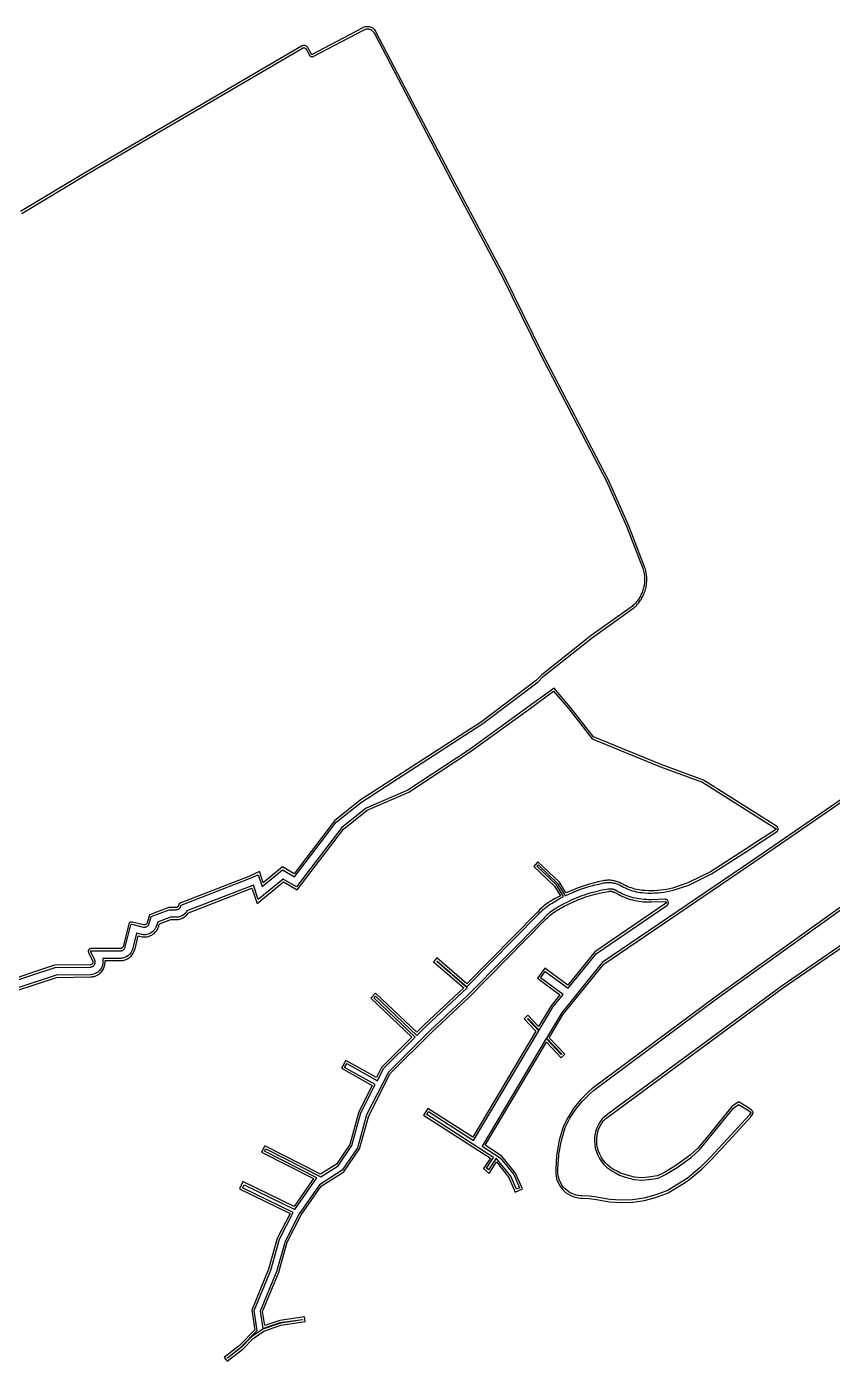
# Model space of a CAD drawing. Header units: millimetres. Extents: x 676447 to 689606, y 7455628 to 7463967.
# Drawn here: x 682814.5 to 683100.3, y 7463493.7 to 7463967.3 of the extents above; entities that cross this region are included whole.
import ezdxf

# ---------------------------------------------------------------- set-up
doc = ezdxf.new("R2010")
doc.units = ezdxf.units.MM
doc.header["$LTSCALE"] = 0.1
doc.header["$MEASUREMENT"] = 0
doc.layers.add('MUB_MEIOFIO', color=7, linetype='Continuous')
doc.layers.add('MUB_QUADRAS', color=7, linetype='Continuous')

msp = doc.modelspace()

# ---------------------------------------------------------------- linework, layer by layer
at = {"layer": 'MUB_MEIOFIO', "color": 244, "linetype": 'Continuous'}
for points in [[(682806.34, 7463627.4), (682824.57, 7463633.42), (682837.08, 7463633.56), (682837.26, 7463633.58), (682837.4, 7463633.61), (682837.4, 7463633.61), (682837.57, 7463633.64), (682837.78, 7463633.73), (682837.95, 7463633.82), (682838.11, 7463633.92), (682838.23, 7463634.03), (682838.37, 7463634.15), (682838.49, 7463634.32), (682838.61, 7463634.5), (682838.68, 7463634.66), (682838.74, 7463634.79), (682838.8, 7463635.02), (682838.82, 7463635.23), (682838.82, 7463635.37), (682838.82, 7463635.56), (682838.78, 7463635.77), (682838.73, 7463635.94), (682838.68, 7463636.06), (682838.66, 7463636.12), (682837.2, 7463639.05), (682837.19, 7463639.08), (682837.18, 7463639.11), (682837.17, 7463639.14), (682837.17, 7463639.17), (682837.17, 7463639.19), (682837.17, 7463639.22), (682837.17, 7463639.23), (682837.18, 7463639.24), (682837.21, 7463639.3), (682837.23, 7463639.31), (682837.27, 7463639.34), (682837.3, 7463639.36), (682837.33, 7463639.37), (682837.36, 7463639.37), (682837.36, 7463639.37), (682847.78, 7463639.37), (682847.93, 7463639.38), (682848.11, 7463639.4), (682848.31, 7463639.46), (682848.46, 7463639.52), (682848.63, 7463639.6), (682848.82, 7463639.72), (682848.94, 7463639.83), (682849.08, 7463639.95), (682849.2, 7463640.12), (682849.29, 7463640.25), (682849.38, 7463640.42), (682849.47, 7463640.64), (682849.49, 7463640.75), (682851.52, 7463648.59), (682851.54, 7463648.65), (682851.54, 7463648.67), (682851.55, 7463648.68), (682851.61, 7463648.73), (682851.61, 7463648.73), (682851.65, 7463648.75), (682851.68, 7463648.76), (682851.69, 7463648.76), (682851.72, 7463648.76), (682851.77, 7463648.76), (682851.8, 7463648.75), (682855.88, 7463647.8), (682856.03, 7463647.77), (682856.21, 7463647.75), (682856.44, 7463647.75), (682856.62, 7463647.79), (682856.79, 7463647.82), (682856.96, 7463647.89), (682856.96, 7463647.89), (682857.16, 7463647.97), (682857.3, 7463648.08), (682857.46, 7463648.18), (682857.6, 7463648.34), (682857.69, 7463648.45), (682857.8, 7463648.59), (682857.9, 7463648.78), (682857.99, 7463648.99), (682858.01, 7463649.08), (682858.7, 7463651.48), (682865.07, 7463653.94), (682867.52, 7463653.94), (682867.66, 7463653.95), (682867.66, 7463653.95), (682867.83, 7463653.97), (682868.06, 7463654.03), (682868.19, 7463654.09), (682868.38, 7463654.17), (682868.55, 7463654.29), (682868.68, 7463654.4), (682868.8, 7463654.52), (682868.95, 7463654.69), (682869.04, 7463654.85), (682869.11, 7463654.99), (682869.23, 7463655.28), (682869.23, 7463655.33), (682869.31, 7463655.58), (682893.6, 7463664.98), (682896.64, 7463666.36), (682898.03, 7463662.17), (682905.32, 7463668.13), (682909.59, 7463665.57), (682924.34, 7463684.96), (682933.29, 7463692.11), (682976.35, 7463719.96), (682995.98, 7463734.84), (682997.77, 7463736.72), (683015.3, 7463750.58), (683029.91, 7463761.04), (683030.28, 7463761.37), (683030.61, 7463761.69), (683030.92, 7463762.02), (683031.23, 7463762.36), (683031.52, 7463762.71), (683031.81, 7463763.07), (683032.08, 7463763.44), (683032.33, 7463763.82), (683032.58, 7463764.2), (683032.81, 7463764.6), (683033.03, 7463765), (683033.23, 7463765.41), (683033.42, 7463765.83), (683033.59, 7463766.25), (683033.75, 7463766.68), (683033.9, 7463767.11), (683034.03, 7463767.55), (683034.14, 7463767.99), (683034.24, 7463768.44), (683034.33, 7463768.89), (683034.39, 7463769.34), (683034.45, 7463769.8), (683034.49, 7463770.25), (683034.51, 7463770.71), (683034.51, 7463771.17), (683034.5, 7463771.63), (683034.48, 7463772.08), (683034.44, 7463772.54), (683034.38, 7463772.99), (683034.31, 7463773.44), (683034.22, 7463773.89), (683034.12, 7463774.34), (683034, 7463774.78), (683033.87, 7463775.22), (683033.72, 7463775.65), (683028.04, 7463790.35), (683020.89, 7463806.4), (682997.36, 7463851.57), (682984, 7463878.73), (682967.04, 7463910.87), (682938.44, 7463965.53), (682938.4, 7463965.59), (682938.21, 7463965.87), (682937.98, 7463966.16), (682937.7, 7463966.42), (682937.42, 7463966.64), (682937.1, 7463966.85), (682936.76, 7463967.01), (682936.42, 7463967.14), (682936.07, 7463967.22), (682935.7, 7463967.29), (682935.32, 7463967.3), (682934.94, 7463967.28), (682934.58, 7463967.21), (682934.22, 7463967.11), (682933.87, 7463966.97), (682933.59, 7463966.82), (682915.84, 7463957.48), (682915.82, 7463957.47), (682915.77, 7463957.46), (682915.75, 7463957.45), (682915.73, 7463957.45), (682915.7, 7463957.45), (682915.67, 7463957.46), (682915.66, 7463957.46), (682915.65, 7463957.47), (682915.62, 7463957.48), (682915.6, 7463957.5), (682915.58, 7463957.51), (682915.55, 7463957.55), (682915.52, 7463957.6), (682914.41, 7463959.67), (682914.36, 7463959.76), (682914.27, 7463959.88), (682914.17, 7463960.04), (682913.98, 7463960.2), (682913.86, 7463960.29), (682913.73, 7463960.38), (682913.56, 7463960.47), (682913.35, 7463960.56), (682913.18, 7463960.59), (682913.18, 7463960.59), (682913, 7463960.63), (682912.81, 7463960.63), (682912.63, 7463960.63), (682912.43, 7463960.59), (682912.23, 7463960.54), (682912.1, 7463960.48), (682911.96, 7463960.42), (682835.34, 7463915.58), (682812.33, 7463901.72)], [(683111.42, 7463698.52), (683072.06, 7463671.45), (683018.71, 7463635.18), (683004.2, 7463617.28), (682998.91, 7463608.4), (683004.32, 7463602.68), (683004.15, 7463602.52), (682998.78, 7463608.19), (682976.08, 7463570.08), (682982.54, 7463565.92), (682987.3, 7463560.02), (682989.37, 7463555.26), (682988.26, 7463554.78), (682986.25, 7463559.38), (682981.11, 7463565.77), (682978.39, 7463561.57), (682977.64, 7463562.22), (682980.12, 7463566.04), (682956.42, 7463581.29), (682957.07, 7463582.31), (682973.01, 7463572.06), (682996.18, 7463610.94), (682992.15, 7463615.18), (682992.32, 7463615.35), (682996.3, 7463611.15), (683001.2, 7463619.37), (683004.85, 7463623.88), (682996.83, 7463629.77), (682998.5, 7463632.05), (683006.64, 7463626.08), (683016.65, 7463638.43), (683041.66, 7463655.43), (683041.69, 7463655.45), (683041.72, 7463655.48), (683041.75, 7463655.5), (683041.78, 7463655.53), (683041.81, 7463655.56), (683041.84, 7463655.59), (683041.87, 7463655.62), (683041.9, 7463655.65), (683041.93, 7463655.68), (683041.95, 7463655.72), (683041.97, 7463655.75), (683042, 7463655.79), (683042.02, 7463655.82), (683042.04, 7463655.86), (683042.06, 7463655.9), (683042.08, 7463655.93), (683042.09, 7463655.97), (683042.11, 7463656.01), (683042.12, 7463656.05), (683042.13, 7463656.09), (683042.14, 7463656.13), (683042.15, 7463656.17), (683042.16, 7463656.21), (683042.17, 7463656.25), (683042.17, 7463656.3), (683042.18, 7463656.34), (683042.18, 7463656.38), (683042.18, 7463656.42), (683042.18, 7463656.46), (683042.18, 7463656.5), (683042.17, 7463656.54), (683042.17, 7463656.59), (683042.16, 7463656.63), (683042.15, 7463656.67), (683042.14, 7463656.71), (683042.13, 7463656.75), (683042.12, 7463656.79), (683042.11, 7463656.83), (683042.09, 7463656.87), (683042.08, 7463656.91), (683042.06, 7463656.94), (683042.04, 7463656.98), (683042.02, 7463657.02), (683042, 7463657.05), (683041.98, 7463657.09), (683041.95, 7463657.12), (683041.93, 7463657.16), (683041.9, 7463657.19), (683041.87, 7463657.22), (683041.85, 7463657.25), (683041.82, 7463657.28), (683041.79, 7463657.31), (683041.75, 7463657.34), (683041.72, 7463657.36), (683041.69, 7463657.39), (683041.66, 7463657.41), (683041.62, 7463657.44), (683041.58, 7463657.46), (683041.55, 7463657.48), (683041.51, 7463657.5), (683041.47, 7463657.51), (683041.44, 7463657.53), (683041.4, 7463657.55), (683041.36, 7463657.56), (683041.32, 7463657.57), (683041.28, 7463657.58), (683041.24, 7463657.59), (683041.2, 7463657.6), (683041.15, 7463657.61), (683041.11, 7463657.61), (683041.07, 7463657.62), (683041.03, 7463657.62), (683040.99, 7463657.62), (683040.95, 7463657.62), (683036.1, 7463657.49), (683035.21, 7463657.49), (683034.32, 7463657.52), (683033.43, 7463657.58), (683032.55, 7463657.67), (683031.83, 7463657.76), (683031.11, 7463657.88), (683030.39, 7463658.02), (683029.68, 7463658.19), (683028.97, 7463658.38), (683028.28, 7463658.59), (683027.59, 7463658.83), (683026.9, 7463659.09), (683026.23, 7463659.37), (683025.57, 7463659.67), (683024.91, 7463659.99), (683024.27, 7463660.34), (683023.63, 7463660.71), (683023.63, 7463660.71), (683023.52, 7463660.78), (683023.4, 7463660.84), (683023.27, 7463660.9), (683023.15, 7463660.96), (683023.02, 7463661.01), (683022.89, 7463661.06), (683022.76, 7463661.1), (683022.62, 7463661.14), (683022.49, 7463661.18), (683022.35, 7463661.21), (683022.22, 7463661.23), (683022.08, 7463661.25), (683021.94, 7463661.27), (683021.8, 7463661.28), (683021.67, 7463661.28), (683021.53, 7463661.28), (683021.39, 7463661.28), (683021.25, 7463661.27), (683021.11, 7463661.26), (683020.97, 7463661.24), (683019.29, 7463660.96), (683017.62, 7463660.62), (683015.96, 7463660.22), (683014.31, 7463659.77), (683012.68, 7463659.26), (683011.07, 7463658.7), (683009.48, 7463658.08), (683007.91, 7463657.4), (683006.37, 7463656.67), (683004.85, 7463655.89), (683003.36, 7463655.06), (683001.9, 7463654.18), (683001.33, 7463653.81), (683000.78, 7463653.42), (683000.24, 7463653.02), (682999.72, 7463652.59), (682999.21, 7463652.15), (682998.72, 7463651.68), (682998.25, 7463651.21), (682997.81, 7463650.73), (682970.89, 7463623.45), (682957.6, 7463610.99), (682942.85, 7463596.25), (682935.13, 7463581.09), (682931.86, 7463569.4), (682926.5, 7463561.5), (682918.37, 7463556.36), (682911.23, 7463546.05), (682906.17, 7463536.21), (682903.26, 7463525.91), (682903.26, 7463525.74), (682897.38, 7463511.41), (682898.32, 7463505.27), (682904.49, 7463507.39), (682912.39, 7463508.57), (682912.42, 7463508.43), (682904.52, 7463507.25), (682898.27, 7463505.1), (682894.31, 7463502.38), (682890.64, 7463498.63), (682885.82, 7463494.8), (682885.74, 7463494.91), (682890.55, 7463498.74), (682896.26, 7463504.59), (682895.18, 7463511.67), (682901.08, 7463526.06), (682904.17, 7463537), (682909.05, 7463546.49), (682891.09, 7463555.28), (682891.62, 7463556.36), (682909.65, 7463547.54), (682917.47, 7463558.81), (682898.94, 7463568.25), (682899.38, 7463569.11), (682918.84, 7463559.19), (682924.98, 7463563.07), (682929.89, 7463570.31), (682933.12, 7463581.87), (682938.2, 7463591.85), (682927.28, 7463597.97), (682928.05, 7463599.34), (682938.92, 7463593.25), (682941.1, 7463597.53), (682952.32, 7463608.74), (682937.72, 7463622.62), (682938.29, 7463623.21), (682952.9, 7463609.32), (682956.12, 7463612.53), (682970.75, 7463626.26), (682960.02, 7463635.57), (682960.14, 7463635.7), (682970.67, 7463626.57), (682996.09, 7463652.33), (682996.61, 7463652.89), (682997.14, 7463653.41), (682997.68, 7463653.92), (682998.25, 7463654.41), (682998.82, 7463654.88), (682999.42, 7463655.33), (683000.03, 7463655.76), (683000.65, 7463656.16), (683002.21, 7463657.09), (683003.81, 7463657.98), (683004.96, 7463658.57), (683002.43, 7463662.77), (682995.51, 7463669.36), (682995.94, 7463669.81), (683002.91, 7463663.16), (683005.52, 7463658.84), (683007.08, 7463659.58), (683008.76, 7463660.3), (683010.46, 7463660.97), (683012.18, 7463661.58), (683013.92, 7463662.13), (683015.67, 7463662.62), (683017.44, 7463663.06), (683019.22, 7463663.44), (683019.55, 7463663.49), (683019.88, 7463663.53), (683020.22, 7463663.56), (683020.56, 7463663.58), (683020.9, 7463663.59), (683021.24, 7463663.58), (683021.58, 7463663.57), (683021.91, 7463663.54), (683022.25, 7463663.5), (683022.59, 7463663.45), (683022.92, 7463663.38), (683023.25, 7463663.31), (683023.58, 7463663.22), (683023.9, 7463663.12), (683024.22, 7463663.01), (683024.49, 7463662.91), (683025.02, 7463662.59), (683025.62, 7463662.26), (683026.23, 7463661.94), (683026.86, 7463661.65), (683027.49, 7463661.37), (683028.13, 7463661.12), (683028.78, 7463660.89), (683029.44, 7463660.69), (683030.11, 7463660.5), (683030.78, 7463660.34), (683031.45, 7463660.2), (683032.13, 7463660.09), (683032.82, 7463659.99), (683033.94, 7463659.91), (683035.05, 7463659.86), (683036.16, 7463659.85), (683037.26, 7463659.88), (683038.37, 7463659.95), (683039.47, 7463660.05), (683040.57, 7463660.19), (683041.67, 7463660.37), (683042.76, 7463660.59), (683043.86, 7463660.85), (683049.39, 7463662.69), (683057.45, 7463666.69), (683069.88, 7463674.62), (683075.09, 7463678.02), (683080.56, 7463681.59), (683080.59, 7463681.61), (683080.62, 7463681.64), (683080.66, 7463681.66), (683080.69, 7463681.69), (683080.72, 7463681.72), (683080.75, 7463681.75), (683080.78, 7463681.78), (683080.81, 7463681.81), (683080.83, 7463681.84), (683080.86, 7463681.87), (683080.88, 7463681.9), (683080.91, 7463681.94), (683080.93, 7463681.97), (683080.95, 7463682.01), (683080.97, 7463682.05), (683080.99, 7463682.08), (683081, 7463682.12), (683081.02, 7463682.16), (683081.03, 7463682.2), (683081.05, 7463682.24), (683081.06, 7463682.28), (683081.07, 7463682.32), (683081.08, 7463682.36), (683081.08, 7463682.4), (683081.09, 7463682.44), (683081.1, 7463682.48), (683081.1, 7463682.52), (683081.1, 7463682.56), (683081.1, 7463682.6), (683081.1, 7463682.65), (683081.1, 7463682.69), (683081.09, 7463682.73), (683081.09, 7463682.77), (683081.08, 7463682.81), (683081.07, 7463682.85), (683081.06, 7463682.89), (683081.05, 7463682.93), (683081.04, 7463682.97), (683081.03, 7463683.01), (683081.01, 7463683.05), (683081, 7463683.09), (683080.98, 7463683.12), (683080.96, 7463683.16), (683080.94, 7463683.2), (683080.92, 7463683.23), (683080.89, 7463683.27), (683080.87, 7463683.3), (683080.85, 7463683.33), (683080.82, 7463683.37), (683080.79, 7463683.4), (683080.76, 7463683.43), (683080.74, 7463683.46), (683080.7, 7463683.48), (683080.67, 7463683.51), (683080.64, 7463683.54), (683080.61, 7463683.56), (683080.57, 7463683.59), (683080.55, 7463683.61), (683054.59, 7463699.96), (683039.64, 7463705.42), (683015.66, 7463715.24), (683007.46, 7463725.7), (683001.6, 7463732.54), (682992.33, 7463725.77), (682971.52, 7463710.72), (682949.73, 7463696.31), (682934.91, 7463689.97), (682926.29, 7463683.09), (682910.24, 7463662), (682905.51, 7463664.83), (682896.62, 7463657.56), (682894.93, 7463662.62), (682871.37, 7463653.51), (682871.18, 7463653.17), (682870.78, 7463652.71), (682870.47, 7463652.4), (682870.18, 7463652.17), (682869.7, 7463651.81), (682869.22, 7463651.62), (682868.94, 7463651.49), (682868.28, 7463651.31), (682867.88, 7463651.27), (682867.88, 7463651.27), (682867.6, 7463651.25), (682865.54, 7463651.25), (682860.94, 7463649.47), (682860.66, 7463648.5), (682860.61, 7463648.28), (682860.37, 7463647.67), (682860.09, 7463647.16), (682859.8, 7463646.78), (682859.64, 7463646.6), (682859.26, 7463646.16), (682858.85, 7463645.89), (682858.48, 7463645.61), (682857.94, 7463645.39), (682857.94, 7463645.39), (682857.53, 7463645.23), (682857.11, 7463645.15), (682856.66, 7463645.06), (682856.02, 7463645.06), (682855.57, 7463645.1), (682855.24, 7463645.17), (682853.53, 7463645.57), (682852.16, 7463640.26), (682852.11, 7463639.97), (682851.85, 7463639.3), (682851.62, 7463638.89), (682851.42, 7463638.6), (682851.08, 7463638.14), (682850.71, 7463637.82), (682850.46, 7463637.6), (682849.92, 7463637.24), (682849.49, 7463637.05), (682849.18, 7463636.92), (682848.59, 7463636.75), (682848.14, 7463636.7), (682847.85, 7463636.68), (682841.55, 7463636.68), (682841.55, 7463635.46), (682841.55, 7463635.18), (682841.49, 7463634.6), (682841.31, 7463633.94), (682841.19, 7463633.66), (682841.03, 7463633.28), (682840.71, 7463632.8), (682840.36, 7463632.34), (682840, 7463632.02), (682840, 7463632.02), (682839.75, 7463631.8), (682839.34, 7463631.53), (682838.93, 7463631.3), (682838.31, 7463631.05), (682837.89, 7463630.97), (682837.89, 7463630.96), (682837.62, 7463630.91), (682837.19, 7463630.87), (682824.98, 7463630.73), (682809.63, 7463625.66)], [(683163.09, 7463682.41), (683082.51, 7463626.96), (683020.35, 7463581.12), (683020.3, 7463581.08), (683019.49, 7463580.43), (683018.73, 7463579.69), (683018.06, 7463578.86), (683017.47, 7463577.98), (683016.98, 7463577.03), (683016.53, 7463575.8), (683016.2, 7463574.52), (683016.01, 7463573.22), (683015.96, 7463571.91), (683016.04, 7463570.6), (683016.25, 7463569.3), (683016.61, 7463568.04), (683017.09, 7463566.82), (683017.7, 7463565.65), (683018.42, 7463564.56), (683019.26, 7463563.55), (683020.2, 7463562.63), (683021.23, 7463561.82), (683022.34, 7463561.11), (683023.43, 7463560.57), (683024.84, 7463559.76), (683026.47, 7463559.19), (683029.98, 7463558.25), (683032.61, 7463558.01), (683035.2, 7463558.25), (683038.51, 7463558.72), (683041.15, 7463559.92), (683045.31, 7463562.47), (683050.38, 7463566.16), (683053.19, 7463568.72), (683057.32, 7463573.78), (683065.24, 7463583.51), (683067.07, 7463584.79), (683070.46, 7463582.76), (683071.27, 7463582.11), (683071.3, 7463582.08), (683071.31, 7463582.07), (683071.33, 7463582.04), (683071.35, 7463582), (683071.37, 7463581.95), (683071.38, 7463581.93), (683071.38, 7463581.93), (683071.39, 7463581.88), (683071.39, 7463581.85), (683071.38, 7463581.81), (683071.38, 7463581.78), (683071.36, 7463581.74), (683071.33, 7463581.69), (683070.77, 7463581), (683063.02, 7463572.45), (683056.91, 7463565.88), (683053.5, 7463562.45), (683048.8, 7463558.54), (683048.63, 7463558.42), (683041.72, 7463554.22), (683041.22, 7463554.01), (683037.41, 7463552.58), (683033.48, 7463551.58), (683029.47, 7463550.99), (683025.42, 7463550.83), (683021.38, 7463551.08), (683017.36, 7463551.76), (683016.83, 7463551.87), (683014.15, 7463552.28), (683011.45, 7463552.41), (683011.19, 7463552.41), (683010.28, 7463552.5), (683009.4, 7463552.67), (683008.55, 7463552.94), (683007.73, 7463553.29), (683006.95, 7463553.74), (683006.22, 7463554.26), (683005.55, 7463554.85), (683004.95, 7463555.5), (683004.41, 7463556.22), (683003.96, 7463556.99), (683003.58, 7463557.81), (683003.29, 7463558.65), (683003.1, 7463559.52), (683003, 7463560.41), (683002.99, 7463561.33), (683003, 7463562.04), (683003.27, 7463566.56), (683003.35, 7463567.21), (683004.21, 7463572), (683005.54, 7463576.61), (683007.25, 7463579.94), (683009.31, 7463583.11), (683011.7, 7463586.05), (683014.38, 7463588.72), (683015.56, 7463589.73), (683059.29, 7463622.29), (683154.91, 7463690.97)]]:
    msp.add_lwpolyline(points, dxfattribs=at)
at = {"layer": 'MUB_QUADRAS', "linetype": 'Continuous'}
for points in [[(682812.75, 7463901.04), (682835.75, 7463914.89), (682912.31, 7463959.7), (682912.41, 7463959.74), (682912.5, 7463959.78), (682912.61, 7463959.81), (682912.71, 7463959.83), (682912.81, 7463959.83), (682912.92, 7463959.83), (682913.02, 7463959.81), (682913.12, 7463959.79), (682913.22, 7463959.75), (682913.31, 7463959.7), (682913.4, 7463959.64), (682913.48, 7463959.58), (682913.56, 7463959.51), (682913.62, 7463959.42), (682913.68, 7463959.34), (682913.7, 7463959.3), (682914.84, 7463957.17), (682914.9, 7463957.09), (682914.96, 7463957), (682915.03, 7463956.93), (682915.11, 7463956.86), (682915.2, 7463956.8), (682915.29, 7463956.75), (682915.38, 7463956.71), (682915.48, 7463956.68), (682915.59, 7463956.66), (682915.69, 7463956.65), (682915.8, 7463956.65), (682915.9, 7463956.66), (682916, 7463956.69), (682916.1, 7463956.72), (682916.19, 7463956.76), (682933.96, 7463966.11), (682934.21, 7463966.24), (682934.48, 7463966.35), (682934.76, 7463966.43), (682935.04, 7463966.48), (682935.33, 7463966.5), (682935.62, 7463966.49), (682935.9, 7463966.44), (682936.18, 7463966.37), (682936.45, 7463966.27), (682936.71, 7463966.15), (682936.95, 7463965.99), (682937.18, 7463965.81), (682937.39, 7463965.61), (682937.57, 7463965.39), (682937.73, 7463965.15), (682937.75, 7463965.12), (682966.33, 7463910.5), (682983.29, 7463878.37), (682996.64, 7463851.21), (683020.17, 7463806.05), (683027.3, 7463790.05), (683032.97, 7463775.38), (683033.11, 7463774.97), (683033.23, 7463774.56), (683033.34, 7463774.15), (683033.44, 7463773.73), (683033.52, 7463773.3), (683033.59, 7463772.88), (683033.64, 7463772.45), (683033.68, 7463772.02), (683033.71, 7463771.6), (683033.71, 7463771.17), (683033.71, 7463770.74), (683033.69, 7463770.31), (683033.65, 7463769.88), (683033.6, 7463769.45), (683033.54, 7463769.02), (683033.46, 7463768.6), (683033.36, 7463768.18), (683033.26, 7463767.77), (683033.13, 7463767.35), (683033, 7463766.95), (683032.85, 7463766.54), (683032.68, 7463766.14), (683032.51, 7463765.75), (683032.31, 7463765.37), (683032.11, 7463764.99), (683031.89, 7463764.62), (683031.66, 7463764.25), (683031.42, 7463763.9), (683031.17, 7463763.55), (683030.9, 7463763.21), (683030.63, 7463762.88), (683030.34, 7463762.56), (683030.04, 7463762.25), (683029.73, 7463761.96), (683029.41, 7463761.67), (683014.82, 7463751.22), (682997.23, 7463737.32), (682995.44, 7463735.44), (682975.89, 7463720.61), (682932.82, 7463692.76), (682923.77, 7463685.52), (682909.39, 7463666.63), (682905.25, 7463669.11), (682898.43, 7463663.53), (682897.19, 7463667.25), (682897.09, 7463667.45), (682893.29, 7463665.72), (682868.65, 7463656.19), (682868.43, 7463655.45), (682868.43, 7463655.43), (682868.39, 7463655.33), (682868.34, 7463655.24), (682868.29, 7463655.15), (682868.22, 7463655.07), (682868.15, 7463655), (682868.06, 7463654.93), (682867.98, 7463654.87), (682867.88, 7463654.83), (682867.79, 7463654.79), (682867.68, 7463654.76), (682867.58, 7463654.75), (682867.48, 7463654.74), (682864.92, 7463654.74), (682858.05, 7463652.08), (682857.23, 7463649.27), (682857.22, 7463649.22), (682857.18, 7463649.12), (682857.13, 7463649.03), (682857.07, 7463648.95), (682857, 7463648.87), (682856.93, 7463648.79), (682856.84, 7463648.73), (682856.76, 7463648.67), (682856.66, 7463648.63), (682856.56, 7463648.59), (682856.46, 7463648.57), (682856.36, 7463648.55), (682856.25, 7463648.55), (682856.15, 7463648.56), (682856.05, 7463648.58), (682851.94, 7463649.54), (682851.86, 7463649.55), (682851.76, 7463649.56), (682851.65, 7463649.56), (682851.55, 7463649.55), (682851.44, 7463649.53), (682851.35, 7463649.49), (682851.25, 7463649.45), (682851.16, 7463649.4), (682851.08, 7463649.33), (682851, 7463649.26), (682850.93, 7463649.19), (682850.87, 7463649.1), (682850.82, 7463649.01), (682850.78, 7463648.91), (682850.75, 7463648.81), (682848.71, 7463640.92), (682848.7, 7463640.86), (682848.66, 7463640.76), (682848.61, 7463640.67), (682848.55, 7463640.58), (682848.49, 7463640.5), (682848.41, 7463640.43), (682848.33, 7463640.36), (682848.24, 7463640.3), (682848.15, 7463640.26), (682848.05, 7463640.22), (682847.95, 7463640.19), (682847.85, 7463640.18), (682847.74, 7463640.17), (682837.36, 7463640.17), (682837.32, 7463640.17), (682837.22, 7463640.16), (682837.11, 7463640.14), (682837.01, 7463640.11), (682836.92, 7463640.07), (682836.83, 7463640.01), (682836.74, 7463639.95), (682836.66, 7463639.88), (682836.59, 7463639.81), (682836.53, 7463639.72), (682836.48, 7463639.63), (682836.43, 7463639.54), (682836.4, 7463639.44), (682836.38, 7463639.34), (682836.37, 7463639.23), (682836.37, 7463639.13), (682836.38, 7463639.02), (682836.4, 7463638.92), (682836.43, 7463638.82), (682836.47, 7463638.72), (682837.92, 7463635.81), (682837.93, 7463635.78), (682837.97, 7463635.68), (682838, 7463635.58), (682838.02, 7463635.48), (682838.02, 7463635.37), (682838.02, 7463635.27), (682838.01, 7463635.17), (682837.98, 7463635.06), (682837.94, 7463634.97), (682837.9, 7463634.87), (682837.84, 7463634.78), (682837.78, 7463634.7), (682837.7, 7463634.63), (682837.62, 7463634.56), (682837.53, 7463634.5), (682837.44, 7463634.45), (682837.34, 7463634.41), (682837.24, 7463634.39), (682837.14, 7463634.37), (682837.04, 7463634.36), (682824.43, 7463634.22), (682824.41, 7463634.21), (682805.3, 7463627.9)], [(682810.32, 7463625.05), (682825.12, 7463629.93), (682837.23, 7463630.07), (682837.73, 7463630.12), (682838.04, 7463630.18), (682838.04, 7463630.18), (682838.04, 7463630.18), (682838.04, 7463630.18), (682838.54, 7463630.28), (682839.27, 7463630.57), (682839.76, 7463630.84), (682840.24, 7463631.16), (682840.53, 7463631.42), (682840.95, 7463631.79), (682841.36, 7463632.33), (682841.75, 7463632.91), (682841.92, 7463633.35), (682842.06, 7463633.67), (682842.28, 7463634.46), (682842.35, 7463635.14), (682842.35, 7463635.46), (682842.35, 7463635.88), (682847.89, 7463635.88), (682848.21, 7463635.91), (682848.75, 7463635.96), (682849.44, 7463636.17), (682849.8, 7463636.31), (682850.31, 7463636.53), (682850.95, 7463636.96), (682851.24, 7463637.22), (682851.67, 7463637.59), (682852.07, 7463638.14), (682852.3, 7463638.48), (682852.57, 7463638.96), (682852.89, 7463639.76), (682852.95, 7463640.1), (682854.11, 7463644.61), (682855.07, 7463644.39), (682855.45, 7463644.31), (682855.98, 7463644.26), (682856.74, 7463644.26), (682857.27, 7463644.36), (682857.76, 7463644.46), (682858.23, 7463644.65), (682858.23, 7463644.65), (682858.24, 7463644.65), (682858.24, 7463644.65), (682858.87, 7463644.9), (682859.32, 7463645.24), (682859.79, 7463645.55), (682860.24, 7463646.07), (682860.42, 7463646.27), (682860.76, 7463646.73), (682861.09, 7463647.32), (682861.38, 7463648.05), (682861.43, 7463648.31), (682861.59, 7463648.87), (682865.68, 7463650.45), (682867.64, 7463650.45), (682867.96, 7463650.48), (682867.96, 7463650.48), (682868.43, 7463650.52), (682869.21, 7463650.74), (682869.53, 7463650.88), (682870.09, 7463651.1), (682870.67, 7463651.54), (682871, 7463651.8), (682871.37, 7463652.16), (682871.84, 7463652.7), (682871.93, 7463652.87), (682894.44, 7463661.57), (682896.23, 7463656.2), (682905.59, 7463663.85), (682910.44, 7463660.94), (682926.87, 7463682.52), (682935.32, 7463689.28), (682950.12, 7463695.61), (682971.97, 7463710.06), (682992.8, 7463725.13), (683001.45, 7463731.52)], [(683001.45, 7463731.52), (683006.84, 7463725.19), (683015.16, 7463714.58), (683039.36, 7463704.67), (683054.24, 7463699.24), (683080.11, 7463682.93), (683080.13, 7463682.92), (683080.14, 7463682.92), (683080.15, 7463682.91), (683080.16, 7463682.9), (683080.17, 7463682.89), (683080.18, 7463682.88), (683080.19, 7463682.87), (683080.2, 7463682.86), (683080.21, 7463682.85), (683080.22, 7463682.84), (683080.22, 7463682.83), (683080.23, 7463682.82), (683080.24, 7463682.81), (683080.25, 7463682.79), (683080.25, 7463682.78), (683080.26, 7463682.77), (683080.27, 7463682.76), (683080.27, 7463682.75), (683080.28, 7463682.73), (683080.28, 7463682.72), (683080.28, 7463682.71), (683080.29, 7463682.69), (683080.29, 7463682.68), (683080.29, 7463682.67), (683080.3, 7463682.65), (683080.3, 7463682.64), (683080.3, 7463682.62), (683080.3, 7463682.61), (683080.3, 7463682.6), (683080.3, 7463682.58), (683080.3, 7463682.57), (683080.3, 7463682.56), (683080.3, 7463682.54), (683080.3, 7463682.53), (683080.29, 7463682.52), (683080.29, 7463682.5), (683080.29, 7463682.49), (683080.28, 7463682.48), (683080.28, 7463682.46), (683080.27, 7463682.45), (683080.27, 7463682.44), (683080.26, 7463682.42), (683080.26, 7463682.41), (683080.25, 7463682.4), (683080.24, 7463682.39), (683080.24, 7463682.38), (683080.23, 7463682.36), (683080.22, 7463682.35), (683080.21, 7463682.34), (683080.2, 7463682.33), (683080.19, 7463682.32), (683080.18, 7463682.31), (683080.17, 7463682.3), (683080.16, 7463682.29), (683080.15, 7463682.28), (683080.14, 7463682.28), (683080.13, 7463682.27), (683080.12, 7463682.26), (683074.65, 7463678.69), (683069.45, 7463675.29), (683057.06, 7463667.38), (683049.08, 7463663.43), (683043.64, 7463661.62), (683042.59, 7463661.37), (683041.53, 7463661.16), (683040.46, 7463660.99), (683039.39, 7463660.85), (683038.31, 7463660.75), (683037.23, 7463660.68), (683036.15, 7463660.65), (683035.07, 7463660.66), (683033.99, 7463660.71), (683032.91, 7463660.79), (683032.25, 7463660.88), (683031.6, 7463660.99), (683030.95, 7463661.12), (683030.31, 7463661.28), (683029.67, 7463661.45), (683029.04, 7463661.65), (683028.41, 7463661.87), (683027.79, 7463662.11), (683027.19, 7463662.38), (683026.59, 7463662.66), (683026, 7463662.96), (683025.42, 7463663.29), (683024.84, 7463663.63), (683024.49, 7463663.77), (683024.15, 7463663.88), (683023.79, 7463663.99), (683023.44, 7463664.08), (683023.08, 7463664.17), (683022.72, 7463664.23), (683022.36, 7463664.29), (683022, 7463664.33), (683021.63, 7463664.37), (683021.26, 7463664.38), (683020.9, 7463664.39), (683020.53, 7463664.38), (683020.16, 7463664.36), (683019.8, 7463664.33), (683019.44, 7463664.28), (683019.07, 7463664.23), (683017.26, 7463663.84), (683015.47, 7463663.4), (683013.69, 7463662.9), (683011.92, 7463662.34), (683010.18, 7463661.72), (683008.46, 7463661.04), (683006.76, 7463660.31), (683005.83, 7463659.88), (683003.54, 7463663.67), (682995.91, 7463670.94), (682994.38, 7463669.33), (683001.8, 7463662.27), (683003.84, 7463658.89), (683003.43, 7463658.68), (683001.81, 7463657.79), (683000.23, 7463656.84), (682999.58, 7463656.42), (682998.95, 7463655.97), (682998.33, 7463655.51), (682997.73, 7463655.02), (682997.15, 7463654.51), (682996.58, 7463653.99), (682996.04, 7463653.44), (682995.51, 7463652.88), (682970.63, 7463627.66), (682960.05, 7463636.84), (682958.9, 7463635.48), (682969.55, 7463626.24), (682955.56, 7463613.11), (682952.89, 7463610.44), (682938.26, 7463624.34), (682936.59, 7463622.59), (682951.17, 7463608.73), (682940.44, 7463598), (682938.58, 7463594.36), (682927.75, 7463600.43), (682926.19, 7463597.66), (682937.14, 7463591.52), (682932.37, 7463582.16), (682929.16, 7463570.65), (682924.41, 7463563.66), (682918.8, 7463560.11), (682899.03, 7463570.18), (682897.87, 7463567.9), (682916.29, 7463558.52), (682909.39, 7463548.56), (682891.25, 7463557.43), (682890.02, 7463554.91), (682907.96, 7463546.13), (682903.42, 7463537.29), (682900.32, 7463526.32), (682894.35, 7463511.77), (682895.41, 7463504.86), (682890.01, 7463499.33), (682884.61, 7463495.04), (682885.7, 7463493.67), (682891.18, 7463498.04), (682894.82, 7463501.77), (682898.64, 7463504.38), (682904.71, 7463506.47), (682913.32, 7463507.75), (682913.07, 7463509.48), (682904.3, 7463508.17), (682898.97, 7463506.34), (682898.21, 7463511.31), (682904.06, 7463525.58), (682904.06, 7463525.8), (682906.92, 7463535.91), (682911.92, 7463545.64), (682918.94, 7463555.77), (682927.07, 7463560.91), (682932.6, 7463569.06), (682935.88, 7463580.8), (682943.51, 7463595.78), (682958.16, 7463610.41), (682971.44, 7463622.88), (682998.39, 7463650.18), (682998.83, 7463650.65), (682999.28, 7463651.11), (682999.75, 7463651.55), (683000.24, 7463651.98), (683000.74, 7463652.39), (683001.25, 7463652.78), (683001.78, 7463653.15), (683002.32, 7463653.5), (683003.76, 7463654.37), (683005.23, 7463655.19), (683006.72, 7463655.96), (683008.24, 7463656.67), (683009.78, 7463657.33), (683011.35, 7463657.94), (683012.93, 7463658.5), (683014.54, 7463659), (683016.16, 7463659.45), (683017.79, 7463659.84), (683019.44, 7463660.17), (683021.09, 7463660.45), (683021.2, 7463660.46), (683021.31, 7463660.47), (683021.42, 7463660.48), (683021.54, 7463660.48), (683021.65, 7463660.48), (683021.76, 7463660.48), (683021.87, 7463660.47), (683021.98, 7463660.46), (683022.09, 7463660.44), (683022.2, 7463660.42), (683022.3, 7463660.4), (683022.41, 7463660.37), (683022.52, 7463660.34), (683022.62, 7463660.3), (683022.73, 7463660.27), (683022.83, 7463660.22), (683022.93, 7463660.18), (683023.03, 7463660.13), (683023.13, 7463660.08), (683023.23, 7463660.02), (683023.88, 7463659.64), (683024.55, 7463659.28), (683025.22, 7463658.95), (683025.91, 7463658.63), (683026.61, 7463658.34), (683027.32, 7463658.08), (683028.03, 7463657.83), (683028.75, 7463657.61), (683029.48, 7463657.41), (683030.22, 7463657.24), (683030.96, 7463657.09), (683031.71, 7463656.97), (683032.46, 7463656.87), (683033.37, 7463656.78), (683034.28, 7463656.72), (683035.2, 7463656.69), (683036.12, 7463656.69), (683040.97, 7463656.82), (683040.98, 7463656.82), (683041, 7463656.82), (683041.01, 7463656.82), (683041.02, 7463656.82), (683041.04, 7463656.82), (683041.05, 7463656.81), (683041.06, 7463656.81), (683041.08, 7463656.81), (683041.09, 7463656.8), (683041.1, 7463656.8), (683041.12, 7463656.8), (683041.13, 7463656.79), (683041.14, 7463656.79), (683041.16, 7463656.78), (683041.17, 7463656.77), (683041.18, 7463656.77), (683041.19, 7463656.76), (683041.2, 7463656.75), (683041.22, 7463656.74), (683041.23, 7463656.73), (683041.24, 7463656.73), (683041.25, 7463656.72), (683041.26, 7463656.71), (683041.27, 7463656.7), (683041.28, 7463656.69), (683041.29, 7463656.68), (683041.29, 7463656.67), (683041.3, 7463656.65), (683041.31, 7463656.64), (683041.32, 7463656.63), (683041.33, 7463656.62), (683041.33, 7463656.61), (683041.34, 7463656.6), (683041.34, 7463656.58), (683041.35, 7463656.57), (683041.35, 7463656.56), (683041.36, 7463656.54), (683041.36, 7463656.53), (683041.37, 7463656.52), (683041.37, 7463656.5), (683041.37, 7463656.49), (683041.37, 7463656.48), (683041.38, 7463656.46), (683041.38, 7463656.45), (683041.38, 7463656.43), (683041.38, 7463656.42), (683041.38, 7463656.41), (683041.38, 7463656.39), (683041.38, 7463656.38), (683041.37, 7463656.37), (683041.37, 7463656.35), (683041.37, 7463656.34), (683041.37, 7463656.32), (683041.36, 7463656.31), (683041.36, 7463656.3), (683041.35, 7463656.28), (683041.35, 7463656.27), (683041.34, 7463656.26), (683041.34, 7463656.25), (683041.33, 7463656.23), (683041.33, 7463656.22), (683041.32, 7463656.21), (683041.31, 7463656.2), (683041.3, 7463656.19), (683041.29, 7463656.18), (683041.29, 7463656.16), (683041.28, 7463656.15), (683041.27, 7463656.14), (683041.26, 7463656.13), (683041.25, 7463656.12), (683041.24, 7463656.12), (683041.23, 7463656.11), (683041.21, 7463656.1), (683041.2, 7463656.09), (683016.1, 7463639.03), (683006.49, 7463627.18), (682998.33, 7463633.16), (682995.71, 7463629.59), (683003.7, 7463623.73), (683000.54, 7463619.83), (682996.15, 7463612.47), (682992.35, 7463616.48), (682991.02, 7463615.21), (682995.18, 7463610.83), (682972.74, 7463573.18), (682956.83, 7463583.41), (682955.31, 7463581.05), (682979.01, 7463565.81), (682976.59, 7463562.07), (682978.56, 7463560.36), (682981.18, 7463564.41), (682985.56, 7463558.96), (682987.84, 7463553.72), (682990.42, 7463554.84), (682987.99, 7463560.43), (682983.09, 7463566.53), (682977.16, 7463570.34), (682998.93, 7463606.88), (683004.11, 7463601.39), (683005.45, 7463602.65), (682999.9, 7463608.51), (683004.85, 7463616.82), (683019.25, 7463634.58), (683072.51, 7463670.79), (683111.89, 7463697.86)], [(683154.43, 7463691.61), (683058.82, 7463622.94), (683015.06, 7463590.35), (683013.84, 7463589.31), (683011.1, 7463586.58), (683008.67, 7463583.58), (683006.56, 7463580.35), (683004.79, 7463576.9), (683003.43, 7463572.18), (683002.56, 7463567.33), (683002.48, 7463566.63), (683002.2, 7463562.07), (683002.19, 7463561.34), (683002.2, 7463560.36), (683002.31, 7463559.39), (683002.52, 7463558.44), (683002.83, 7463557.51), (683003.25, 7463556.62), (683003.74, 7463555.78), (683004.33, 7463554.99), (683004.99, 7463554.27), (683005.72, 7463553.63), (683006.52, 7463553.06), (683007.37, 7463552.58), (683008.27, 7463552.19), (683009.2, 7463551.9), (683010.16, 7463551.71), (683011.14, 7463551.62), (683011.41, 7463551.61), (683014.07, 7463551.49), (683016.69, 7463551.09), (683017.21, 7463550.98), (683021.29, 7463550.29), (683025.42, 7463550.03), (683029.55, 7463550.2), (683033.64, 7463550.8), (683037.65, 7463551.82), (683041.51, 7463553.26), (683042.08, 7463553.51), (683049.07, 7463557.75), (683049.29, 7463557.91), (683054.04, 7463561.86), (683057.49, 7463565.33), (683063.61, 7463571.91), (683071.37, 7463580.48), (683071.93, 7463581.16), (683071.94, 7463581.17), (683072.01, 7463581.26), (683072.07, 7463581.37), (683072.12, 7463581.47), (683072.15, 7463581.58), (683072.18, 7463581.69), (683072.19, 7463581.81), (683072.19, 7463581.92), (683072.18, 7463582.04), (683072.15, 7463582.15), (683072.11, 7463582.26), (683072.07, 7463582.36), (683072.01, 7463582.46), (683071.95, 7463582.56), (683071.87, 7463582.65), (683071.78, 7463582.72), (683070.92, 7463583.42), (683067.46, 7463585.49), (683067.04, 7463585.74), (683064.69, 7463584.1), (683056.7, 7463574.29), (683052.6, 7463569.28), (683049.88, 7463566.78), (683044.87, 7463563.13), (683040.77, 7463560.63), (683038.28, 7463559.5), (683035.11, 7463559.04), (683032.61, 7463558.82), (683030.12, 7463559.04), (683026.71, 7463559.95), (683025.18, 7463560.49), (683023.8, 7463561.27), (683022.74, 7463561.8), (683021.69, 7463562.47), (683020.73, 7463563.23), (683019.85, 7463564.09), (683019.07, 7463565.04), (683018.39, 7463566.06), (683017.82, 7463567.15), (683017.37, 7463568.3), (683017.03, 7463569.48), (683016.84, 7463570.69), (683016.76, 7463571.92), (683016.81, 7463573.15), (683016.98, 7463574.37), (683017.29, 7463575.56), (683017.72, 7463576.71), (683018.16, 7463577.58), (683018.71, 7463578.39), (683019.32, 7463579.15), (683020.02, 7463579.83), (683020.79, 7463580.45), (683020.83, 7463580.48), (683082.97, 7463626.3), (683163.54, 7463681.75)]]:
    msp.add_lwpolyline(points, dxfattribs=at)

doc.saveas('drawing.dxf')
